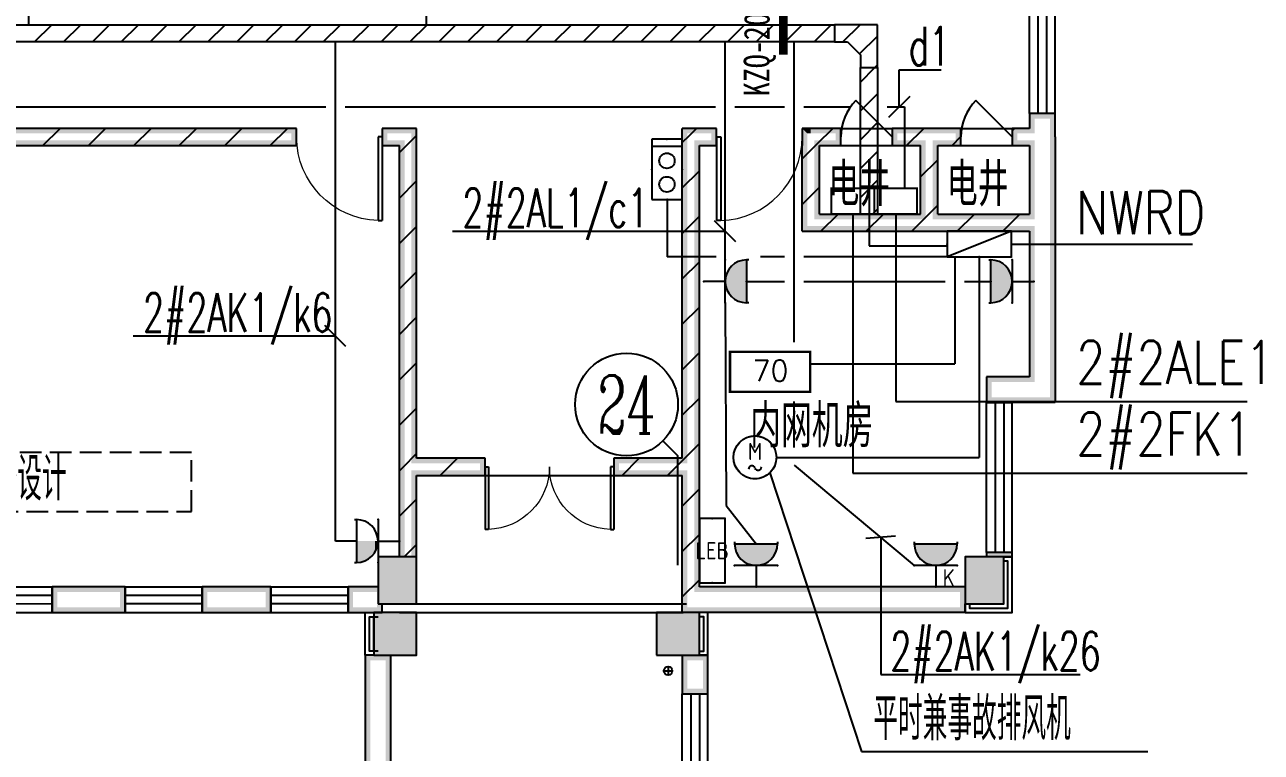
# Model space of a CAD drawing. Extents: x 101023 to 279373, y -114511 to 293844.
# Drawn here: x 223158 to 237585, y 130457 to 138948 of the extents above; entities that cross this region are included whole.
import ezdxf
from ezdxf.enums import TextEntityAlignment as Align

# ---------------------------------------------------------------- set-up
doc = ezdxf.new("R2010")
doc.units = 0
doc.header["$LTSCALE"] = 1000
doc.header["$MEASUREMENT"] = 0
doc.linetypes.add('DASH', pattern=[0.35, 0.25, -0.1])
for name, color, linetype in [('A-WALL-PATT', 252, 'Continuous'), ('AXIS', 3, 'Continuous'), ('AXIS_TEXT', 7, 'Continuous'), ('BZ', 7, 'Continuous'), ('CABLETRAY', 3, 'Continuous'), ('COLUMN', 2, 'Continuous'), ('DBZ', 7, 'Continuous'), ('DIM-照明', 3, 'Continuous'), ('DOOR_FIRE', 4, 'Continuous'), ('DOTLN', 2, 'DASH'), ('EQUIP-动力', 3, 'Continuous'), ('EQUIP-插座', 3, 'Continuous'), ('EQUIP-消防', 3, 'Continuous'), ('EQUIP-照明', 3, 'Continuous'), ('EQUIP-箱柜', 3, 'Continuous'), ('PUB_HATCH', 8, 'Continuous'), ('PUB_TEXT', 7, 'Continuous'), ('PUB_WALL', 2, 'Continuous'), ('STAIR', 2, 'Continuous'), ('TEL_HATCH', 8, 'Continuous'), ('WALL', 2, 'Continuous'), ('WINDOW', 2, 'Continuous'), ('WIRE-照明', 6, 'Continuous'), ('抗震支吊架', 2, 'Continuous'), ('排水', 153, 'Continuous'), ('看线', 30, 'Continuous')]:
    doc.layers.add(name, color=color, linetype=linetype)
doc.styles.add('_TCH_AXIS', font='COMPLEX', dxfattribs={"bigfont": 'GBCBIG'})
doc.styles.add('_TEL_ATTDEF', font='gbenor', dxfattribs={"bigfont": 'gbcbig'})
doc.styles.add('_TEL_DIM', font='simplex.shx', dxfattribs={"width": 0.8, "height": 3.5, "bigfont": 'gbcbig.shx'})
doc.styles.add('COMPLEX', font='COMPLEX')
doc.styles.add('kzcad', font='', dxfattribs={"width": 0.8})
doc.styles.get("Standard").update_dxf_attribs({"font": 'simplex.shx', "width": 0.8, "bigfont": 'gbcbig.shx'})
doc.styles.get('kzcad').set_extended_font_data('SimSun')
pattern_1 = [(45, (-906447.23, -635367.28), (-265.16515, 265.16515), [])]

# ---------------------------------------------------------------- blocks, each defined once
blk = doc.blocks.new('$equip$00001239')
for p, q in [((-0.5, 1.05), (-0.5, 1)), ((0.5, 1), (-0.5, 1)), ((0.5, 1.05), (0.5, 1)), ((0.5, 0.5), (-0.5, 0.5)), ((0, 0.5), (0, 0))]:
    blk.add_line(p, q)
blk.add_arc((0, 1), 0.5, 180, 0)
for points in [[(0, 0.75), (-0.433, 0.75), (0, 1), (-0.5, 1)], [(0, 0.567), (-0.25, 0.567), (0, 0.75), (-0.433, 0.75)], [(0, 0.5), (0, 0.5), (0, 0.567), (-0.25, 0.567)]]:
    blk.add_solid(points)
at = {"layer": 'EQUIP-照明'}
for p in [(0, 1), (-0.5, 0.5), (0.5, 0.5), (0, 0)]:
    blk.add_point(p, dxfattribs=at)
at = {"layer": 'EQUIP-照明', "flags": 9}
blk.add_attdef('A', (0, 0), '', height=0.00002, dxfattribs=at)
blk = doc.blocks.new('$equip$00001237')
for p, q in [((-0.5, 1.05), (-0.5, 1)), ((-0.5, 1), (0.5, 1)), ((0.5, 1.05), (0.5, 1)), ((0.5, 0.5), (-0.5, 0.5)), ((0, 0.5), (0, 0))]:
    blk.add_line(p, q)
blk.add_arc((0, 1), 0.5, 180, 0)
for p in [(0, 1), (-0.5, 0.5), (0.5, 0.5), (0, 0)]:
    blk.add_point(p)
for points in [[(0.433, 0.75), (-0.433, 0.75), (0.5, 1), (-0.5, 1)], [(0.25, 0.567), (-0.25, 0.567), (0.433, 0.75), (-0.433, 0.75)], [(0, 0.5), (0, 0.5), (0.25, 0.567), (-0.25, 0.567)]]:
    blk.add_solid(points)
at = {"flags": 9}
blk.add_attdef('A', (0, 0), '', height=0.00002, dxfattribs=at)
blk = doc.blocks.new('$equip$00001764')
for p, q in [((-0.5, 1.05), (-0.5, 1)), ((-0.5, 1), (0.5, 1)), ((0.5, 1.05), (0.5, 1)), ((0.5, 0.5), (-0.5, 0.5)), ((0, 0.5), (0, 0))]:
    blk.add_line(p, q)
blk.add_arc((0, 1), 0.5, 180, 0)
for p in [(-0.5, 0.5), (0.5, 0.5), (0, 0)]:
    blk.add_point(p)
for points in [[(0.433, 0.75), (-0.433, 0.75), (0.5, 1), (-0.5, 1)], [(0.25, 0.567), (-0.25, 0.567), (0.433, 0.75), (-0.433, 0.75)], [(0, 0.5), (0, 0.5), (0.25, 0.567), (-0.25, 0.567)]]:
    blk.add_solid(points)
at = {"color": 7, "style": '_TEL_DIM'}
blk.add_attdef('$TEXT$', text='', height=0.4, dxfattribs=at).set_placement((0.303, 0.211), align=Align.MIDDLE_CENTER)
at = {"color": 7, "style": '_TEL_DIM', "flags": 1}
blk.add_attdef('A', text='', height=0.00002, dxfattribs=at).set_placement((0, 0), align=Align.MIDDLE_CENTER)
blk = doc.blocks.new('ng')
at = {"layer": '排水'}
for p, q in [((346041, 781408), (346041, 781308)), ((345991, 781358), (346091, 781358))]:
    blk.add_line(p, q, dxfattribs=at)
blk.add_circle((346041, 781358), 50, dxfattribs=at)
blk = doc.blocks.new('_AXISO')
blk.add_circle((0, 0), 0.5)
at = {"layer": 'AXIS_TEXT', "style": 'COMPLEX', "width": 1.041667}
blk.add_attdef('A', text='', height=0.56, dxfattribs=at).set_placement((-0.25, -0.28), (0.25, -0.28), align=Align.FIT)
blk = doc.blocks.new('ERT')
at = {"layer": 'AXIS'}
for p in [(1031982.5, 851195.2), (1032158.2, 849743.8)]:
    blk.add_line(p, (1032158.2, 851019.4), dxfattribs=at)
ref = blk.add_blockref('_AXISO', (1031558.2, 851619.4), dxfattribs=dict(at, xscale=1200, yscale=1200, zscale=1200))
ref.add_attrib('A', '24', dxfattribs={"layer": 'AXIS_TEXT', "height": 678.82, "style": '_TCH_AXIS', "width": 0.583333}).set_placement((1031218.8, 851280), (1031897.6, 851280), align=Align.FIT)
blk = doc.blocks.new('$WINLIB2D$00000001')
at = {"color": 0}
for points in [[(-0.5, 0.5), (-0.5, -0.5)], [(-0.5, 0.5), (0.5, 0.5)], [(0.5, -0.5), (0.5, 0.5)], [(0.5, 0.1667), (-0.5, 0.1667)], [(0.5, -0.1667), (-0.5, -0.1667)], [(-0.5, -0.5), (0.5, -0.5)]]:
    blk.add_lwpolyline(points, dxfattribs=at)
blk = doc.blocks.new('$DorLib2D$00000114')
at = {"color": 0}
blk.add_line((0.5, 0), (-0.207, 0.707), dxfattribs=at)
blk.add_arc((0.5, 0), 1, 135, 180, dxfattribs=at)
blk = doc.blocks.new('$DorLib2D$00000001')
for p, q in [((0.45, 0.975), (0.5, 0.975)), ((0.45, 0), (0.45, 0.975)), ((0.5, 0), (0.5, 0.975)), ((0.5, 0), (0.45, 0))]:
    blk.add_line(p, q)
at = {"lineweight": 13}
blk.add_arc((0.475, 0), 0.975, 91.4693, 180, dxfattribs=at)
blk = doc.blocks.new('$DorLib2D$00000002')
for p, q in [((-0.5, 0), (-0.5, 0.4875)), ((-0.475, 0.4875), (-0.5, 0.4875)), ((-0.475, 0), (-0.475, 0.4875)), ((0.475, 0), (0.475, 0.4875)), ((0.475, 0.4875), (0.5, 0.4875)), ((0.5, 0), (0.5, 0.4875)), ((-0.5, 0), (-0.475, 0)), ((0.5, 0), (0.475, 0))]:
    blk.add_line(p, q)
at = {"lineweight": 13}
for centre, start, end in [((-0.4875, 0), 0, 88.53072), ((0.4875, 0), 91.46928, 180)]:
    blk.add_arc(centre, 0.4875, start, end, dxfattribs=at)
blk = doc.blocks.new('_FZH')
blk.add_lwpolyline([(-0.5, -0.5), (0.5, -0.5), (0.5, 0.5), (-0.5, 0.5)], close=True)
at = {"layer": 'PUB_HATCH'}
blk.add_solid([(-0.5, -0.5), (0.5, -0.5), (-0.5, 0.5), (0.5, 0.5)], dxfattribs=at)
blk = doc.blocks.new('A$C54854E18')
at = {"layer": 'A-WALL-PATT'}
h = blk.add_hatch(dxfattribs=at)
h.set_pattern_fill('普通砖', color=256, scale=150, style=0)
h.set_pattern_definition(pattern_1)
h.paths.add_polyline_path([(101999.9, 90255.5), (110050, 90255.5), (110050, 90455.5), (101999.9, 90455.5)])
h = blk.add_hatch(dxfattribs=at)
h.set_pattern_fill('普通砖', color=256, scale=150, style=0)
h.set_pattern_definition(pattern_1)
h.paths.add_polyline_path([(111250, 90255.5), (111450, 90455.5), (111050, 90455.5), (111050, 90255.5)])
h = blk.add_hatch(dxfattribs=at)
h.set_pattern_fill('普通砖', color=256, scale=150, style=0)
h.set_pattern_definition(pattern_1)
h.paths.add_polyline_path([(111383.3, 86505.5), (111390, 86545.5), (111450, 86605.5), (111450, 90455.5), (111250, 90255.5), (111250, 86505.5)])
h = blk.add_hatch(dxfattribs=at)
h.set_pattern_fill('普通砖', color=256, scale=150, style=0)
h.set_pattern_definition(pattern_1)
h.paths.add_polyline_path([(114549.9, 90455.5), (114749.9, 90255.5), (114949.9, 90255.5), (114949.9, 90455.5)])
h = blk.add_hatch(dxfattribs=at)
h.set_pattern_fill('普通砖', color=256, scale=150, style=0)
h.set_pattern_definition(pattern_1)
h.paths.add_polyline_path([(114616.6, 86505.5), (114749.9, 86505.5), (114749.9, 90255.5), (114549.9, 90455.5), (114549.9, 86605.5), (114609.9, 86545.5)])
h = blk.add_hatch(dxfattribs=at)
h.set_pattern_fill('普通砖', color=256, scale=150, style=0)
h.set_pattern_definition(pattern_1)
h.paths.add_polyline_path([(115949.9, 89255.5), (116149.9, 89455.5), (116149.9, 90255.5), (116089.9, 90315.5), (116049.9, 90322.2), (116009.9, 90315.5), (115949.9, 90255.5)])
h = blk.add_hatch(dxfattribs=at)
h.set_pattern_fill('普通砖', color=256, scale=150, style=0)
h.set_pattern_definition(pattern_1)
h.paths.add_polyline_path([(116089.9, 90315.5), (116149.9, 90255.5), (116400.5, 90255.5), (116400.5, 90455.5), (116049.9, 90455.5), (116049.9, 90322.2)])
h = blk.add_hatch(dxfattribs=at)
h.set_pattern_fill('普通砖', color=256, scale=150, style=0)
h.set_pattern_definition(pattern_1)
h.paths.add_polyline_path([(117429.9, 90322.2), (117429.9, 90455.5), (117000.5, 90455.5), (117000.5, 90255.5), (117329.9, 90255.5), (117389.9, 90315.5)])
h = blk.add_hatch(dxfattribs=at)
h.set_pattern_fill('普通砖', color=256, scale=150, style=0)
h.set_pattern_definition(pattern_1)
h.paths.add_polyline_path([(117429.9, 89388.9), (117469.9, 89395.5), (117529.9, 89455.5), (117529.9, 90255.5), (117469.9, 90315.5), (117429.9, 90322.2), (117389.9, 90315.5), (117329.9, 90255.5), (117329.9, 89455.5), (117389.9, 89395.5)])
h = blk.add_hatch(dxfattribs=at)
h.set_pattern_fill('普通砖', color=256, scale=150, style=0)
h.set_pattern_definition(pattern_1)
h.paths.add_polyline_path([(117469.9, 90315.5), (117529.9, 90255.5), (117800.4, 90255.5), (117800.4, 90455.5), (117429.9, 90455.5), (117429.9, 90322.2)])
h = blk.add_hatch(dxfattribs=at)
h.set_pattern_fill('普通砖', color=256, scale=150, style=0)
h.set_pattern_definition(pattern_1)
h.paths.add_polyline_path([(118700, 90355.5), (118600, 90455.5), (118400.4, 90455.5), (118400.4, 90255.5), (118600, 90255.5)])
h = blk.add_hatch(dxfattribs=at)
h.set_pattern_fill('普通砖', color=256, scale=150, style=0)
h.set_pattern_definition(pattern_1)
h.paths.add_polyline_path([(116149.9, 89455.5), (115949.9, 89255.5), (117429.9, 89255.5), (117429.9, 89388.9), (117389.9, 89395.5), (117329.9, 89455.5)])
h = blk.add_hatch(dxfattribs=at)
h.set_pattern_fill('普通砖', color=256, scale=150, style=0)
h.set_pattern_definition(pattern_1)
h.paths.add_polyline_path([(117429.9, 89388.9), (117429.9, 89255.5), (118600, 89255.5), (118700, 89355.5), (118600, 89455.5), (117529.9, 89455.5), (117469.9, 89395.5)])
h = blk.add_hatch(dxfattribs=at)
h.set_pattern_fill('普通砖', color=256, scale=150, style=0)
h.set_pattern_definition(pattern_1)
h.paths.add_polyline_path([(111390, 86465.5), (111450, 86405.5), (112250, 86405.5), (112250, 86605.5), (111450, 86605.5), (111390, 86545.5), (111383.3, 86505.5)])
h = blk.add_hatch(dxfattribs=at)
h.set_pattern_fill('普通砖', color=256, scale=150, style=0)
h.set_pattern_definition(pattern_1)
h.paths.add_polyline_path([(114609.9, 86545.5), (114549.9, 86605.5), (113750, 86605.5), (113750, 86405.5), (114549.9, 86405.5), (114609.9, 86465.5), (114616.6, 86505.5)])
h = blk.add_hatch(dxfattribs=at)
h.set_pattern_fill('普通砖', color=256, scale=150, style=0)
h.set_pattern_definition(pattern_1)
h.paths.add_polyline_path([(111250, 85455.5), (111450, 85455.5), (111450, 86405.5), (111390, 86465.5), (111383.3, 86505.5), (111250, 86505.5)])
h = blk.add_hatch(dxfattribs=at)
h.set_pattern_fill('普通砖', color=256, scale=150, style=0)
h.set_pattern_definition(pattern_1)
h.paths.add_polyline_path([(114609.9, 84865.5), (114689.9, 85045.5), (114749.9, 85105.5), (114749.9, 86505.5), (114616.6, 86505.5), (114609.9, 86465.5), (114549.9, 86405.5), (114549.9, 84805.5)])
at = {"layer": 'PUB_WALL'}
for points in [[(118900, 90630.1), (118600, 90630.1), (118660, 90570.1), (118840, 90570.1)], [(118600, 90630.1), (118600, 90455.5), (118660, 90395.5), (118660, 90570.1)], [(118900, 90355.5), (118900, 90630.1), (118840, 90570.1), (118840, 90355.5)], [(110050, 90455.5), (101999.9, 90455.5), (102059.9, 90395.5), (109990, 90395.5)], [(101999.9, 90255.5), (110050, 90255.5), (109990, 90315.5), (102059.9, 90315.5)], [(110050, 90255.5), (110050, 90455.5), (109990, 90395.5), (109990, 90315.5)], [(111450, 90455.5), (111050, 90455.5), (111110, 90395.5), (111390, 90395.5)], [(111050, 90455.5), (111050, 90255.5), (111110, 90315.5), (111110, 90395.5)], [(111050, 90255.5), (111250, 90255.5), (111310, 90315.5), (111110, 90315.5)], [(111250, 86505.5), (111250, 90255.5), (111310, 90315.5), (111310, 86505.5)], [(111450, 86605.5), (111450, 90455.5), (111390, 90395.5), (111390, 86545.5)], [(114949.9, 90455.5), (114549.9, 90455.5), (114609.9, 90395.5), (114889.9, 90395.5)], [(114549.9, 86605.5), (114549.9, 90455.5), (114609.9, 90395.5), (114609.9, 86545.5)], [(114749.9, 90255.5), (114949.9, 90255.5), (114889.9, 90315.5), (114689.9, 90315.5)], [(114749.9, 86505.5), (114749.9, 90255.5), (114689.9, 90315.5), (114689.9, 86505.5)], [(114949.9, 90255.5), (114949.9, 90455.5), (114889.9, 90395.5), (114889.9, 90315.5)], [(116049.9, 90455.5), (115949.9, 90455.5), (116009.9, 90395.5), (116049.9, 90395.5)], [(115949.9, 90455.5), (115949.9, 90255.5), (116009.9, 90315.5), (116009.9, 90395.5)], [(115949.9, 89255.5), (115949.9, 90255.5), (116009.9, 90315.5), (116009.9, 89315.5)], [(116400.5, 90455.5), (116049.9, 90455.5), (116049.9, 90395.5), (116340.5, 90395.5)], [(116149.9, 89455.5), (116149.9, 90255.5), (116089.9, 90315.5), (116089.9, 89395.5)], [(116149.9, 90255.5), (116400.5, 90255.5), (116340.5, 90315.5), (116089.9, 90315.5)], [(116400.5, 90255.5), (116400.5, 90455.5), (116340.5, 90395.5), (116340.5, 90315.5)], [(117429.9, 90455.5), (117000.5, 90455.5), (117060.5, 90395.5), (117429.9, 90395.5)], [(117000.5, 90455.5), (117000.5, 90255.5), (117060.5, 90315.5), (117060.5, 90395.5)], [(117000.5, 90255.5), (117329.9, 90255.5), (117389.9, 90315.5), (117060.5, 90315.5)], [(117329.9, 89455.5), (117329.9, 90255.5), (117389.9, 90315.5), (117389.9, 89395.5)], [(117800.4, 90455.5), (117429.9, 90455.5), (117429.9, 90395.5), (117740.4, 90395.5)], [(117529.9, 89455.5), (117529.9, 90255.5), (117469.9, 90315.5), (117469.9, 89395.5)], [(117529.9, 90255.5), (117800.4, 90255.5), (117740.4, 90315.5), (117469.9, 90315.5)], [(117800.4, 90255.5), (117800.4, 90455.5), (117740.4, 90395.5), (117740.4, 90315.5)], [(118600, 90455.5), (118400.4, 90455.5), (118460.4, 90395.5), (118660, 90395.5)], [(118400.4, 90455.5), (118400.4, 90255.5), (118460.4, 90315.5), (118460.4, 90395.5)], [(118400.4, 90255.5), (118600, 90255.5), (118660, 90315.5), (118460.4, 90315.5)], [(118600, 90255.5), (118600, 89455.5), (118660, 89395.5), (118660, 90315.5)], [(118900, 90355.5), (118900, 89355.5), (118840, 89355.5), (118840, 90355.5)], [(116149.9, 89455.5), (117329.9, 89455.5), (117389.9, 89395.5), (116089.9, 89395.5)], [(117529.9, 89455.5), (118600, 89455.5), (118660, 89395.5), (117469.9, 89395.5)], [(115949.9, 89255.5), (117429.9, 89255.5), (117429.9, 89315.5), (116009.9, 89315.5)], [(117429.9, 89255.5), (118600, 89255.5), (118660, 89315.5), (117429.9, 89315.5)], [(118600, 89255.5), (118600, 87555.5), (118660, 87495.5), (118660, 89315.5)], [(118900, 89355.5), (118900, 87255.5), (118840, 87315.5), (118840, 89355.5)], [(118100, 87555.5), (118100, 87255.6), (118160, 87315.5), (118160, 87495.5)], [(118600, 87555.5), (118100, 87555.5), (118160, 87495.5), (118660, 87495.5)], [(118100, 87255.6), (118400, 87255.5), (118340, 87315.5), (118160, 87315.5)], [(118900, 87255.5), (118400, 87255.5), (118340, 87315.5), (118840, 87315.5)], [(112250, 86605.5), (111450, 86605.5), (111390, 86545.5), (112190, 86545.5)], [(112250, 86405.5), (112250, 86605.5), (112190, 86545.5), (112190, 86465.5)], [(114549.9, 86605.5), (113750, 86605.5), (113810, 86545.5), (114609.9, 86545.5)], [(113750, 86605.5), (113750, 86405.5), (113810, 86465.5), (113810, 86545.5)], [(111250, 85455.5), (111310, 85455.5), (111310, 86505.5), (111250, 86505.5)], [(111390, 85455.5), (111450, 85455.5), (111450, 86405.5), (111390, 86465.5)], [(111450, 86405.5), (112250, 86405.5), (112190, 86465.5), (111390, 86465.5)], [(113750, 86405.5), (114549.9, 86405.5), (114609.9, 86465.5), (113810, 86465.5)], [(114549.9, 84805.5), (114549.9, 86405.5), (114609.9, 86465.5), (114609.9, 84865.5)], [(114749.9, 85105.5), (114749.9, 86505.5), (114689.9, 86505.5), (114689.9, 85045.5)], [(111450, 85455.5), (111000, 85455.5), (111060, 85395.5), (111390, 85395.5)], [(111000, 85455.5), (111000, 84905.5), (111060, 84965.5), (111060, 85395.5)], [(111450, 84905.5), (111450, 85455.5), (111390, 85395.5), (111390, 84965.5)], [(118299.9, 85455.5), (117849.9, 85455.5), (117909.9, 85395.5), (118239.9, 85395.5)], [(117849.9, 85455.5), (117849.9, 84905.5), (117909.9, 84965.5), (117909.9, 85395.5)], [(118099.9, 85455.5), (118399.9, 85455.5), (118339.9, 85515.5), (118159.9, 85515.5)], [(118149.9, 85455.5), (118299.9, 85455.5), (118299.9, 85445.5), (118339.9, 85445.5), (118399.9, 85505.5), (118099.9, 85505.6)], [(118299.9, 84905.5), (118299.9, 85455.5), (118239.9, 85395.5), (118239.9, 84965.5)], [(108050, 85104.8), (107200, 85104.6), (107260, 85044.6), (107990, 85044.8)], [(107200, 85104.6), (107200, 84804.6), (107260, 84864.6), (107260, 85044.6)], [(108050, 84804.8), (108050, 85104.8), (107990, 85044.8), (107990, 84864.8)], [(109750, 85105.2), (108950, 85105), (109010, 85045), (109690, 85045.2)], [(108950, 85105), (108950, 84805), (109010, 84865), (109010, 85045)], [(109750, 84805.2), (109750, 85105.2), (109690, 85045.2), (109690, 84865.2)], [(111000, 85055.7), (111000, 85105.5), (110650, 85105.4), (110710, 85045.4), (110989.9, 85045.5)], [(110650, 85105.4), (110650, 84805.4), (110710, 84865.4), (110710, 85045.4)], [(111049.9, 84905.5), (111000, 84905.5), (111000, 85055.7), (110989.9, 85045.5), (110989.9, 84865.5), (111049.9, 84805.5)], [(117849.9, 85105.5), (114749.9, 85105.5), (114689.9, 85045.5), (117849.9, 85045.5)], [(117849.9, 84805.5), (117849.9, 85105.5), (117789.9, 85105.5), (117789.9, 84805.5)], [(107200, 84804.6), (108050, 84804.8), (107990, 84864.8), (107260, 84864.6)], [(108950, 84805), (109750, 84805.2), (109690, 84865.2), (109010, 84865)], [(110650, 84805.4), (111049.9, 84805.5), (110989.9, 84865.5), (110710, 84865.4)], [(111000, 84905.5), (111450, 84905.5), (111390, 84965.5), (111060, 84965.5)], [(117849.9, 84805.5), (117849.9, 84865.5), (114609.9, 84865.5), (114549.9, 84805.5)], [(117849.9, 84905.5), (118299.9, 84905.5), (118239.9, 84965.5), (117909.9, 84965.5)], [(111449.9, 84805.5), (110949.9, 84805.5), (111009.9, 84745.5), (111389.9, 84745.5)], [(110949.9, 84805.5), (110949.9, 84305.5), (111009.9, 84365.5), (111009.9, 84745.5)], [(111449.9, 84305.5), (111449.9, 84805.5), (111389.9, 84745.5), (111389.9, 84365.5)], [(114749.9, 84805.5), (114249.9, 84805.5), (114309.9, 84745.5), (114689.9, 84745.5)], [(114249.9, 84805.5), (114249.9, 84305.5), (114309.9, 84365.5), (114309.9, 84745.5)], [(114749.9, 84305.5), (114749.9, 84805.5), (114689.9, 84745.5), (114689.9, 84365.5)], [(110850, 84305.5), (110850, 80355.5), (110910, 80415.5), (110910, 84245.5)], [(111150, 84305.5), (110850, 84305.5), (110910, 84245.5), (111090, 84245.5)], [(110949.9, 84305.5), (111449.9, 84305.5), (111389.9, 84365.5), (111009.9, 84365.5)], [(111150, 80355.5), (111150, 84305.5), (111090, 84245.5), (111090, 80415.5)], [(114249.9, 84305.5), (114749.9, 84305.5), (114689.9, 84365.5), (114309.9, 84365.5)], [(114549.9, 84305.5), (114549.9, 83855.5), (114609.9, 83915.5), (114609.9, 84245.5)], [(114849.9, 84305.5), (114549.9, 84305.5), (114609.9, 84245.5), (114789.9, 84245.5)], [(114849.9, 83855.5), (114849.9, 84305.5), (114789.9, 84245.5), (114789.9, 83915.5)], [(114549.9, 83855.5), (114849.9, 83855.5), (114789.9, 83915.5), (114609.9, 83915.5)]]:
    blk.add_hatch(color=256, dxfattribs=at).paths.add_polyline_path(points)
for points in [[(117849.9, 84905.5), (117849.9, 84805.5), (118399.9, 84805.5), (118399.9, 85455.5), (118299.9, 85455.5)], [(117899.9, 84905.5), (117899.9, 84855.5), (118349.9, 84855.5), (118349.9, 85405.5), (118299.9, 85405.5)], [(110949.9, 84305.5), (110850, 84305.5), (110850, 84805.5), (110949.9, 84805.5)], [(110949.9, 84355.5), (110900, 84355.5), (110900, 84755.5), (110949.9, 84755.5)], [(110999.9, 84355.5), (110950, 84355.5), (110950, 84755.5), (110999.9, 84755.5)], [(114749.9, 84305.5), (114849.9, 84305.5), (114849.9, 84805.5), (114749.8, 84805.5)], [(114749.9, 84355.5), (114799.9, 84355.5), (114799.9, 84755.5), (114749.8, 84755.5)]]:
    blk.add_lwpolyline(points)
at = {"layer": 'DOOR_FIRE'}
for p, q in [((116400.5, 90455.5), (117000.5, 90455.5)), ((117800.4, 90455.5), (118400.4, 90455.5)), ((116400.5, 90255.5), (117000.5, 90255.5)), ((117800.4, 90255.5), (118400.4, 90255.5)), ((112250, 86405.5), (113750, 86405.5))]:
    blk.add_line(p, q, dxfattribs=at)
at = {"layer": 'WALL'}
for p, q in [((118900, 90630.1), (118600, 90630.1)), ((118600, 90630.1), (118600, 90455.5)), ((118900, 90355.5), (118900, 90630.1)), ((110050, 90455.5), (101999.9, 90455.5)), ((110050, 90255.5), (110050, 90455.5)), ((111450, 90455.5), (111050, 90455.5)), ((111050, 90455.5), (111050, 90255.5)), ((111450, 86605.5), (111450, 90455.5)), ((114949.9, 90455.5), (114549.9, 90455.5)), ((114549.9, 86605.5), (114549.9, 90455.5)), ((114949.9, 90255.5), (114949.9, 90455.5)), ((116049.9, 90455.5), (115949.9, 90455.5)), ((115949.9, 90455.5), (115949.9, 90255.5)), ((116400.5, 90455.5), (116049.9, 90455.5)), ((116400.5, 90255.5), (116400.5, 90455.5)), ((117429.9, 90455.5), (117000.5, 90455.5)), ((117000.5, 90455.5), (117000.5, 90255.5)), ((117800.4, 90455.5), (117429.9, 90455.5)), ((117800.4, 90255.5), (117800.4, 90455.5)), ((118600, 90455.5), (118400.4, 90455.5)), ((118400.4, 90455.5), (118400.4, 90255.5)), ((118900, 90355.5), (118900, 89355.5)), ((101999.9, 90255.5), (110050, 90255.5)), ((111050, 90255.5), (111250, 90255.5)), ((111250, 86505.5), (111250, 90255.5)), ((114749.9, 90255.5), (114949.9, 90255.5)), ((114749.9, 86505.5), (114749.9, 90255.5)), ((115949.9, 89255.5), (115949.9, 90255.5)), ((116149.9, 89455.5), (116149.9, 90255.5)), ((116149.9, 90255.5), (116400.5, 90255.5)), ((117000.5, 90255.5), (117329.9, 90255.5)), ((117329.9, 89455.5), (117329.9, 90255.5)), ((117529.9, 89455.5), (117529.9, 90255.5)), ((117529.9, 90255.5), (117800.4, 90255.5)), ((118400.4, 90255.5), (118600, 90255.5)), ((118600, 90255.5), (118600, 89455.5)), ((116149.9, 89455.5), (117329.9, 89455.5)), ((117529.9, 89455.5), (118600, 89455.5)), ((118900, 89355.5), (118900, 87255.5)), ((115949.9, 89255.5), (117429.9, 89255.5)), ((117429.9, 89255.5), (118600, 89255.5)), ((118600, 89255.5), (118600, 87555.5)), ((118100, 87555.5), (118100, 87255.6)), ((118600, 87555.5), (118100, 87555.5)), ((118100, 87255.6), (118400, 87255.5)), ((118900, 87255.5), (118400, 87255.5)), ((112250, 86605.5), (111450, 86605.5)), ((112250, 86405.5), (112250, 86605.5)), ((114549.9, 86605.5), (113750, 86605.5)), ((113750, 86605.5), (113750, 86405.5)), ((111250, 85455.5), (111250, 86505.5)), ((114749.9, 85105.5), (114749.9, 86505.5)), ((111450, 85455.5), (111450, 86405.5)), ((111450, 86405.5), (112250, 86405.5)), ((113750, 86405.5), (114549.9, 86405.5)), ((114549.9, 84805.5), (114549.9, 86405.5)), ((118399.9, 85505.5), (118099.9, 85505.6)), ((118099.9, 85505.6), (118099.9, 85455.5)), ((118299.9, 85455.5), (118399.9, 85455.5)), ((118399.9, 85455.5), (118399.9, 85505.5)), ((108050, 85104.8), (107200, 85104.6)), ((107200, 85104.6), (107200, 84804.6)), ((108050, 84804.8), (108050, 85104.8)), ((109750, 85105.2), (108950, 85105)), ((108950, 85105), (108950, 84805)), ((109750, 84805.2), (109750, 85105.2)), ((111000, 85105.5), (110650, 85105.4)), ((110650, 85105.4), (110650, 84805.4)), ((117849.9, 85105.5), (114749.9, 85105.5)), ((111049.9, 84805.5), (111049.9, 84905.5)), ((117849.9, 84805.5), (117849.9, 84905.5)), ((107200, 84804.6), (108050, 84804.8)), ((108950, 84805), (109750, 84805.2)), ((110650, 84805.4), (111049.9, 84805.5)), ((117849.9, 84805.5), (114549.9, 84805.5)), ((110850, 84305.5), (110850, 80355.5)), ((110949.9, 84305.5), (110850, 84305.5)), ((111150, 80355.5), (111150, 84305.5)), ((114549.9, 84305.5), (114549.9, 83855.5)), ((114849.9, 84305.5), (114749.9, 84305.5)), ((114849.9, 83855.5), (114849.9, 84305.5)), ((114549.9, 83855.5), (114849.9, 83855.5))]:
    blk.add_line(p, q, dxfattribs=at)
at = {"layer": '看线'}
for p, q in [((111250, 84905.5), (114600, 84905.5)), ((111250, 84805.5), (114560, 84805.5))]:
    blk.add_line(p, q, dxfattribs=at)
at = {"layer": 'COLUMN'}
for p, xscale, yscale, zscale, rotation in [((111225, 85180.5), 449.9999998445855, 549.9999999634456, 549.9999999634456, 8.374689414908831e-09), ((118074.9, 85180.5), 449.9999996168772, 550.0000000465661, 550.0000000465661, 359.999999977203), ((111199.9, 84555.5), 499.9999997362029, 500.0000001357403, 500.0000001357403, 5.829673181387367e-09), ((114499.9, 84555.5), 500.0000000149012, 500.0000001954613, 500.0000001954613, 359.9999999977455)]:
    blk.add_blockref('_FZH', p, dxfattribs=dict(at, xscale=xscale, yscale=yscale, zscale=zscale, rotation=rotation))
at = {"layer": 'DOOR_FIRE', "xscale": 600, "yscale": 600, "zscale": 200}
for p in [(116700.5, 90355.5), (118100.4, 90355.5)]:
    blk.add_blockref('$DorLib2D$00000114', p, dxfattribs=at)
at = {"layer": 'DOOR_FIRE', "xscale": -1500, "yscale": 1500, "zscale": 200, "rotation": 180}
blk.add_blockref('$DorLib2D$00000002', (113000, 86505.5), dxfattribs=at)
at = {"layer": 'WALL'}
blk.add_blockref('ERT', (-917658.2, -764386.5), dxfattribs=at)
at = {"layer": 'WINDOW'}
for name, p, xscale, yscale, zscale, rotation in [('$WINLIB2D$00000001', (118750, 91505.1), -1750, 300, -1750, 270), ('$DorLib2D$00000001', (110550, 90355.5), -1000, 1000, 1000, 180), ('$DorLib2D$00000001', (115449.9, 90355.5), 1000, 1000, -1000, 180), ('$WINLIB2D$00000001', (118250, 86380.5), -1750, 299.9999999999998, -1750, 269.9972023535247), ('$WINLIB2D$00000001', (105900, 84954.3), 2600, 299.9999999999999, -2600, 0.01425421004339252), ('$WINLIB2D$00000001', (108500, 84954.9), 899.9999999999994, 299.9999999999999, -899.9999999999997, 0.01425421004339252), ('$WINLIB2D$00000001', (114699.9, 82555.5), -2600, 300, 2600, 270)]:
    blk.add_blockref(name, p, dxfattribs=dict(at, xscale=xscale, yscale=yscale, zscale=zscale, rotation=rotation))
at = {"layer": 'WINDOW', "xscale": 900, "yscale": 300, "zscale": -900}
blk.add_blockref('$WINLIB2D$00000001', (110200, 84955.5), dxfattribs=at)
at = {"layer": '排水'}
blk.add_blockref('ng', (-231657, -697232.3), dxfattribs=at)
at = {"layer": 'PUB_TEXT'}
for s, p in [('电井', (116255.6, 89549.1)), ('电井', (117636.5, 89549.1)), ('内网机房', (115341.6, 86731.5))]:
    blk.add_text(s, height=500, dxfattribs=at).set_placement(p)
blk = doc.blocks.new('$equip$00002942')
for p, q in [((-0.75, 0.6), (-0.75, 0)), ((-0.75, 0), (0.75, 0.6)), ((0.75, 0.6), (-0.75, 0.6)), ((0.75, 0), (0.75, 0.6)), ((-0.75, 0), (0.75, 0))]:
    blk.add_line(p, q)
at = {"const_width": 0.04}
blk.add_lwpolyline([(-0.75, 0.6), (-0.75, 0), (0.75, 0), (0.75, 0.6), (-0.75, 0.6), (-0.75, 0)], dxfattribs=at)
for p in [(0, 0.6), (-0.75, 0.3), (0.75, 0.3), (0, 0)]:
    blk.add_point(p)
at = {"color": 7, "style": '_TEL_DIM', "flags": 1}
for tag in ['A', 'REMARK']:
    blk.add_attdef(tag, text='', height=0.00002, dxfattribs=at).set_placement((0, 0), align=Align.MIDDLE_CENTER)
blk = doc.blocks.new('$equip$00002875')
at = {"const_width": 0.04}
blk.add_lwpolyline([(0, 0.5, -1), (0, -0.5, -1), (0, 0.5, 0.021884)], format="xyb", dxfattribs=at)
blk.add_circle((0, 0), 0.5)
for centre, radius, start, end in [((-0.073, -0.273), 0.0768, 17.2272, 184.2164), ((0.073, -0.227), 0.0769, 197.2591, 5.1179)]:
    blk.add_arc(centre, radius, start, end)
at = {"color": 7, "style": '_TEL_DIM'}
blk.add_attdef('$TEXT$', text='', height=0.4, dxfattribs=at).set_placement((0.001, 0.137), align=Align.MIDDLE_CENTER)
at = {"color": 7, "style": '_TEL_DIM', "flags": 1}
for tag in ['A', 'REMARK']:
    blk.add_attdef(tag, text='', height=0.00002, dxfattribs=at).set_placement((0, 0), align=Align.MIDDLE_CENTER)
blk = doc.blocks.new('$equip_U$00000078(PC201603191524)')
for p, q in [((0.649, 0.325), (-0.651, 0.325)), ((-0.651, 0.325), (-0.651, -0.325)), ((0.649, -0.325), (0.649, 0.325)), ((-0.651, -0.325), (0.649, -0.325))]:
    blk.add_line(p, q)
at = {"const_width": 0.04}
blk.add_lwpolyline([(-0.651, 0.325), (-0.651, -0.325), (0.649, -0.325), (0.649, 0.325), (-0.651, 0.325), (-0.651, -0.325)], dxfattribs=at)
for p in [(-0.001, 0.325), (-0.651, 0), (0.649, 0), (-0.001, -0.325)]:
    blk.add_point(p)
at = {"color": 7}
blk.add_attdef('$TEXT$', text='', height=0.34, dxfattribs=at).set_placement((0.006, 0.018), align=Align.MIDDLE_CENTER)
at = {"color": 7, "style": '_TEL_DIM', "flags": 1}
for tag in ['REMARK', 'REMARK', 'REMARK', 'A', 'REMARK']:
    blk.add_attdef(tag, text='', height=0.00002, dxfattribs=at).set_placement((0, 0), align=Align.MIDDLE_CENTER)
blk = doc.blocks.new('$equip_U$00000208(DESKTOP-9UNDH4F)')
for p, q in [((0.707, 0.714), (-0.707, 0.714)), ((-0.707, 0.707), (-0.707, -0.007)), ((0.542, 0.714), (0.542, 0)), ((0.707, 0), (0.707, 0.714)), ((-0.707, 0), (0.707, 0))]:
    blk.add_line(p, q)
for centre in [(-0.35, 0.357), (0.2, 0.357)]:
    blk.add_circle(centre, 0.179)
for p in [(0, 0.714), (-0.707, 0.35), (0.707, 0.357), (0, 0)]:
    blk.add_point(p)
at = {"color": 7, "style": '_TEL_DIM', "flags": 1}
for tag in ['A', 'REMARK']:
    blk.add_attdef(tag, text='', height=0.00002, dxfattribs=at).set_placement((0, 0), align=Align.MIDDLE_CENTER)
blk = doc.blocks.new('$equip$00002908')
for p, q in [((0.75, 0.6), (-0.75, 0.6)), ((-0.75, 0.6), (-0.75, 0)), ((0.75, 0), (0.75, 0.6)), ((-0.75, 0), (0.75, 0))]:
    blk.add_line(p, q)
at = {"const_width": 0.04}
blk.add_lwpolyline([(-0.75, 0.6), (-0.75, 0), (0.75, 0), (0.75, 0.6), (-0.75, 0.6), (-0.75, 0)], dxfattribs=at)
for p in [(0, 0.6), (-0.75, 0.3), (0.75, 0.3), (0, 0)]:
    blk.add_point(p)
at = {"color": 7, "style": '_TEL_DIM'}
blk.add_attdef('$TEXT$', text='', height=0.4, dxfattribs=at).set_placement((0, 0.3), align=Align.MIDDLE_CENTER)
at = {"color": 7, "style": '_TEL_DIM', "flags": 1}
for tag in ['A', 'REMARK']:
    blk.add_attdef(tag, text='', height=0.00002, dxfattribs=at).set_placement((0, 0), align=Align.MIDDLE_CENTER)

msp = doc.modelspace()

# ---------------------------------------------------------------- linework, layer by layer
at = {"layer": 'BZ'}
for p, q in [((234670, 136388), (236782, 136388)), ((233320, 134551), (237421, 134551)), ((231851, 133719), (232921, 130465)), ((232820, 133715), (237421, 133715)), ((232921, 130465), (236261, 130465))]:
    msp.add_line(p, q, dxfattribs=at)
at = {"layer": 'CABLETRAY'}
for p, q in [((191861, 138948), (232608, 138948)), ((232608, 138948), (232608, 138748)), ((233108, 138948), (232608, 138948)), ((232608, 138948), (232608, 138748)), ((233108, 138448), (233108, 138948)), ((232608, 138748), (191861, 138748)), ((232608, 138748), (232758, 138748)), ((232758, 138748), (232908, 138598)), ((232908, 138598), (232908, 138448)), ((232908, 138448), (233108, 138448)), ((232908, 136738), (232908, 138448)), ((232908, 138448), (233108, 138448)), ((233108, 138448), (233108, 136738)), ((233108, 136738), (232908, 136738))]:
    msp.add_line(p, q, dxfattribs=at)
at = {"layer": 'DBZ'}
for p, q in [((232820, 136738), (232820, 133715)), ((233320, 136738), (233320, 134551))]:
    msp.add_line(p, q, dxfattribs=at)
at = {"layer": 'DIM-照明'}
for p, q in [((233484, 138112), (233237, 137864)), ((231453, 136413), (231206, 136660)), ((226906, 135191), (226659, 135439)), ((233319, 132981), (232970, 132950))]:
    msp.add_line(p, q, dxfattribs=at)
for points in [[(233360, 137988), (233360, 138423)], [(233360, 138423), (233851, 138423)], [(230717, 136536), (228151, 136536)], [(231330, 136536), (230717, 136536)], [(226533, 135315), (224425, 135315)], [(226783, 135315), (226533, 135315)], [(233145, 132966), (233145, 131363)], [(233145, 131363), (235474, 131363)]]:
    msp.add_lwpolyline(points, dxfattribs=at)
at = {"layer": 'DOTLN', "linetype": 'DASH'}
msp.add_lwpolyline([(220380, 133267), (225102, 133267), (225102, 133957), (220380, 133957)], close=True, dxfattribs=at)
at = {"layer": 'EQUIP-箱柜', "const_width": 24}
for points in [[(232570, 137038), (233070, 137038), (233070, 136738), (232570, 136738)], [(233070, 137038), (233570, 137038), (233570, 136738), (233070, 136738)]]:
    msp.add_lwpolyline(points, close=True, dxfattribs=at)
at = {"layer": 'TEL_HATCH', "linetype": 'Continuous'}
for p, q in [((223274, 138748), (223474, 138948)), ((223274, 138748), (223474, 138948)), ((223274, 138748), (223474, 138948)), ((223611, 138748), (223811, 138948)), ((223611, 138748), (223811, 138948)), ((223611, 138748), (223811, 138948)), ((223948, 138748), (224148, 138948)), ((223948, 138748), (224148, 138948)), ((223948, 138748), (224148, 138948)), ((224285, 138748), (224485, 138948)), ((224285, 138748), (224485, 138948)), ((224285, 138748), (224485, 138948)), ((224621, 138748), (224821, 138948)), ((224621, 138748), (224821, 138948)), ((224621, 138748), (224821, 138948)), ((224958, 138748), (225158, 138948)), ((224958, 138748), (225158, 138948)), ((224958, 138748), (225158, 138948)), ((225295, 138748), (225495, 138948)), ((225295, 138748), (225495, 138948)), ((225295, 138748), (225495, 138948)), ((225632, 138748), (225832, 138948)), ((225632, 138748), (225832, 138948)), ((225632, 138748), (225832, 138948)), ((225969, 138748), (226169, 138948)), ((225969, 138748), (226169, 138948)), ((225969, 138748), (226169, 138948)), ((226305, 138748), (226505, 138948)), ((226305, 138748), (226505, 138948)), ((226305, 138748), (226505, 138948)), ((226642, 138748), (226842, 138948)), ((226642, 138748), (226842, 138948)), ((226642, 138748), (226842, 138948)), ((226979, 138748), (227179, 138948)), ((226979, 138748), (227179, 138948)), ((226979, 138748), (227179, 138948)), ((227316, 138748), (227516, 138948)), ((227316, 138748), (227516, 138948)), ((227316, 138748), (227516, 138948)), ((227652, 138748), (227852, 138948)), ((227652, 138748), (227852, 138948)), ((227652, 138748), (227852, 138948)), ((227989, 138748), (228189, 138948)), ((227989, 138748), (228189, 138948)), ((227989, 138748), (228189, 138948)), ((228326, 138748), (228526, 138948)), ((228326, 138748), (228526, 138948)), ((228326, 138748), (228526, 138948)), ((228663, 138748), (228863, 138948)), ((228663, 138748), (228863, 138948)), ((228663, 138748), (228863, 138948)), ((228999, 138748), (229199, 138948)), ((228999, 138748), (229199, 138948)), ((228999, 138748), (229199, 138948)), ((229336, 138748), (229536, 138948)), ((229336, 138748), (229536, 138948)), ((229336, 138748), (229536, 138948)), ((229673, 138748), (229873, 138948)), ((229673, 138748), (229873, 138948)), ((229673, 138748), (229873, 138948)), ((230010, 138748), (230210, 138948)), ((230010, 138748), (230210, 138948)), ((230010, 138748), (230210, 138948)), ((230346, 138748), (230546, 138948)), ((230346, 138748), (230546, 138948)), ((230346, 138748), (230546, 138948)), ((230683, 138748), (230883, 138948)), ((230683, 138748), (230883, 138948)), ((230683, 138748), (230883, 138948)), ((231020, 138748), (231220, 138948)), ((231020, 138748), (231220, 138948)), ((231020, 138748), (231220, 138948)), ((231357, 138748), (231557, 138948)), ((231357, 138748), (231557, 138948)), ((231357, 138748), (231557, 138948)), ((231693, 138748), (231893, 138948)), ((231693, 138748), (231893, 138948)), ((231693, 138748), (231893, 138948)), ((232030, 138748), (232230, 138948)), ((232030, 138748), (232230, 138948)), ((232030, 138748), (232230, 138948)), ((232367, 138748), (232567, 138948)), ((232367, 138748), (232567, 138948)), ((232367, 138748), (232567, 138948)), ((232704, 138748), (232904, 138948)), ((232704, 138748), (232904, 138948)), ((232704, 138748), (232904, 138948)), ((232899, 138607), (233108, 138816)), ((232899, 138607), (233108, 138816)), ((232899, 138607), (233108, 138816)), ((232908, 138279), (233077, 138448)), ((232908, 138279), (233077, 138448)), ((232908, 138279), (233077, 138448)), ((233077, 138448), (233108, 138479)), ((233077, 138448), (233108, 138479)), ((233077, 138448), (233108, 138479)), ((232908, 137942), (233108, 138142)), ((232908, 137942), (233108, 138142)), ((232908, 137942), (233108, 138142)), ((232908, 137605), (233108, 137805)), ((232908, 137605), (233108, 137805)), ((232908, 137605), (233108, 137805)), ((232908, 137269), (233108, 137469)), ((232908, 137269), (233108, 137469)), ((232908, 137269), (233108, 137469)), ((232908, 136932), (233108, 137132)), ((232908, 136932), (233108, 137132)), ((232908, 136932), (233108, 137132)), ((233051, 136738), (233108, 136795)), ((233051, 136738), (233108, 136795)), ((233051, 136738), (233108, 136795))]:
    msp.add_line(p, q, dxfattribs=at)
at = {"layer": 'WIRE-照明'}
for p, q in [((223204, 141048), (223204, 138948)), ((226783, 132922), (226783, 138748)), ((231330, 136203), (231330, 138748)), ((217959, 137988), (226670, 137988)), ((226895, 137988), (231217, 137988)), ((231442, 137988), (232023, 137988)), ((232248, 137988), (232796, 137988)), ((233221, 137988), (233424, 137988)), ((233424, 137988), (233424, 137038)), ((233009, 137178), (233009, 136367)), ((230655, 136907), (230655, 136238)), ((233009, 136367), (233920, 136367)), ((231224, 136238), (230655, 136238)), ((232023, 136238), (231741, 136238)), ((233920, 136238), (232248, 136238)), ((234010, 136238), (234010, 134992)), ((234295, 136238), (234295, 133899)), ((232323, 134992), (234010, 134992)), ((231928, 133899), (234295, 133899)), ((227030, 132922), (226783, 132922))]:
    msp.add_line(p, q, dxfattribs=at)
at = {"layer": 'WIRE-照明', "linetype": 'Continuous'}
for p, q in [((227830, 140947), (227842, 138948)), ((232136, 135243), (232136, 138748)), ((231580, 135953), (232023, 135953)), ((232248, 135953), (233898, 135953)), ((234123, 135953), (234430, 135953)), ((231330, 135703), (231342, 133337)), ((232136, 134012), (232136, 134550)), ((232136, 133807), (233537, 132638)), ((231342, 133337), (231691, 132888))]:
    msp.add_line(p, q, dxfattribs=at)
at = {"layer": '抗震支吊架', "color": 2, "const_width": 100}
msp.add_lwpolyline([(232008, 138598), (232008, 139098)], dxfattribs=at)

# ---------------------------------------------------------------- block references
at = {"layer": 'EQUIP-动力', "xscale": 500, "yscale": 500, "zscale": 500, "rotation": 90}
msp.add_blockref('$equip_U$00000208(DESKTOP-9UNDH4F)', (230830, 137260), dxfattribs=at)
at = {"layer": 'EQUIP-动力'}
ref = msp.add_blockref('$equip$00002875', (231678, 133899), dxfattribs=dict(at, xscale=500, yscale=500, zscale=500))
ref.add_attrib('$TEXT$', 'M', dxfattribs={"layer": '0', "color": 7, "height": 200, "style": '_TEL_ATTDEF'}).set_placement((231679, 133968), align=Align.MIDDLE_CENTER)
at = {"layer": 'EQUIP-插座', "xscale": 500, "yscale": 500, "zscale": 500}
for name, p, rotation in [('$equip$00001237', (231080, 135953), 270), ('$equip$00001237', (234930, 135953), 90), ('$equip$00001239', (227530, 132922), 90)]:
    msp.add_blockref(name, p, dxfattribs=dict(at, rotation=rotation))
msp.add_blockref('$equip$00001237', (231691, 132388), dxfattribs=at)
at = {"layer": 'EQUIP-插座'}
ref = msp.add_blockref('$equip$00001764', (233787, 132388), dxfattribs=dict(at, xscale=500, yscale=500, zscale=500))
ref.add_attrib('$TEXT$', 'K', dxfattribs={"layer": '0', "color": 7, "height": 200, "style": '_TEL_ATTDEF'}).set_placement((233939, 132494), align=Align.MIDDLE_CENTER)
at = {"layer": 'EQUIP-消防', "xscale": 720, "yscale": 720, "zscale": 720}
msp.add_blockref('$equip_U$00000078(PC201603191524)', (231856, 134897), dxfattribs=at).add_auto_attribs({'$TEXT$': '70'})
at = {"layer": 'EQUIP-箱柜', "xscale": 500, "yscale": 500, "zscale": 500, "rotation": 180}
msp.add_blockref('$equip$00002942', (234295, 136538), dxfattribs=at)
at = {"layer": 'EQUIP-箱柜'}
ref = msp.add_blockref('$equip$00002908', (231030, 132809), dxfattribs=dict(at, xscale=500, yscale=500, zscale=500, rotation=270))
ref.add_attrib('$TEXT$', 'LEB', dxfattribs={"layer": '0', "color": 7, "height": 200, "style": '_TEL_ATTDEF'}).set_placement((231180, 132809), align=Align.MIDDLE_CENTER)
at = {"layer": 'STAIR'}
msp.add_blockref('A$C54854E18', (116280, 47283), dxfattribs=at)

# ---------------------------------------------------------------- texts
at = {"layer": 'BZ', "style": '_TEL_DIM', "width": 0.8}
for s, p in [('NWRD', (235425, 136504)), ('2#2ALE1', (235425, 134758)), ('2#2FK1', (235425, 133922)), ('普通插座见二次装修设计', (220478, 133397)), ('平时兼事故排风机', (233059, 130598))]:
    msp.add_text(s, height=500, dxfattribs=at).set_placement(p)
at = {"layer": 'DIM-照明', "color": 7, "style": '_TEL_DIM', "width": 0.64}
for s, p in [('d1', (233473, 138473)), ('2#2AL1/c1', (228264, 136586)), ('2#2AK1/k6', (224538, 135365)), ('2#2AK1/k26', (233257, 131413))]:
    msp.add_text(s, height=450, dxfattribs=at).set_placement(p)
at = {"layer": '抗震支吊架', "color": 2, "style": 'kzcad', "width": 0.8}
msp.add_text('KZQ-200-T', height=300, rotation=89.8854, dxfattribs=at).set_placement((231848, 138848), align=Align.CENTER)

doc.saveas('drawing.dxf')
